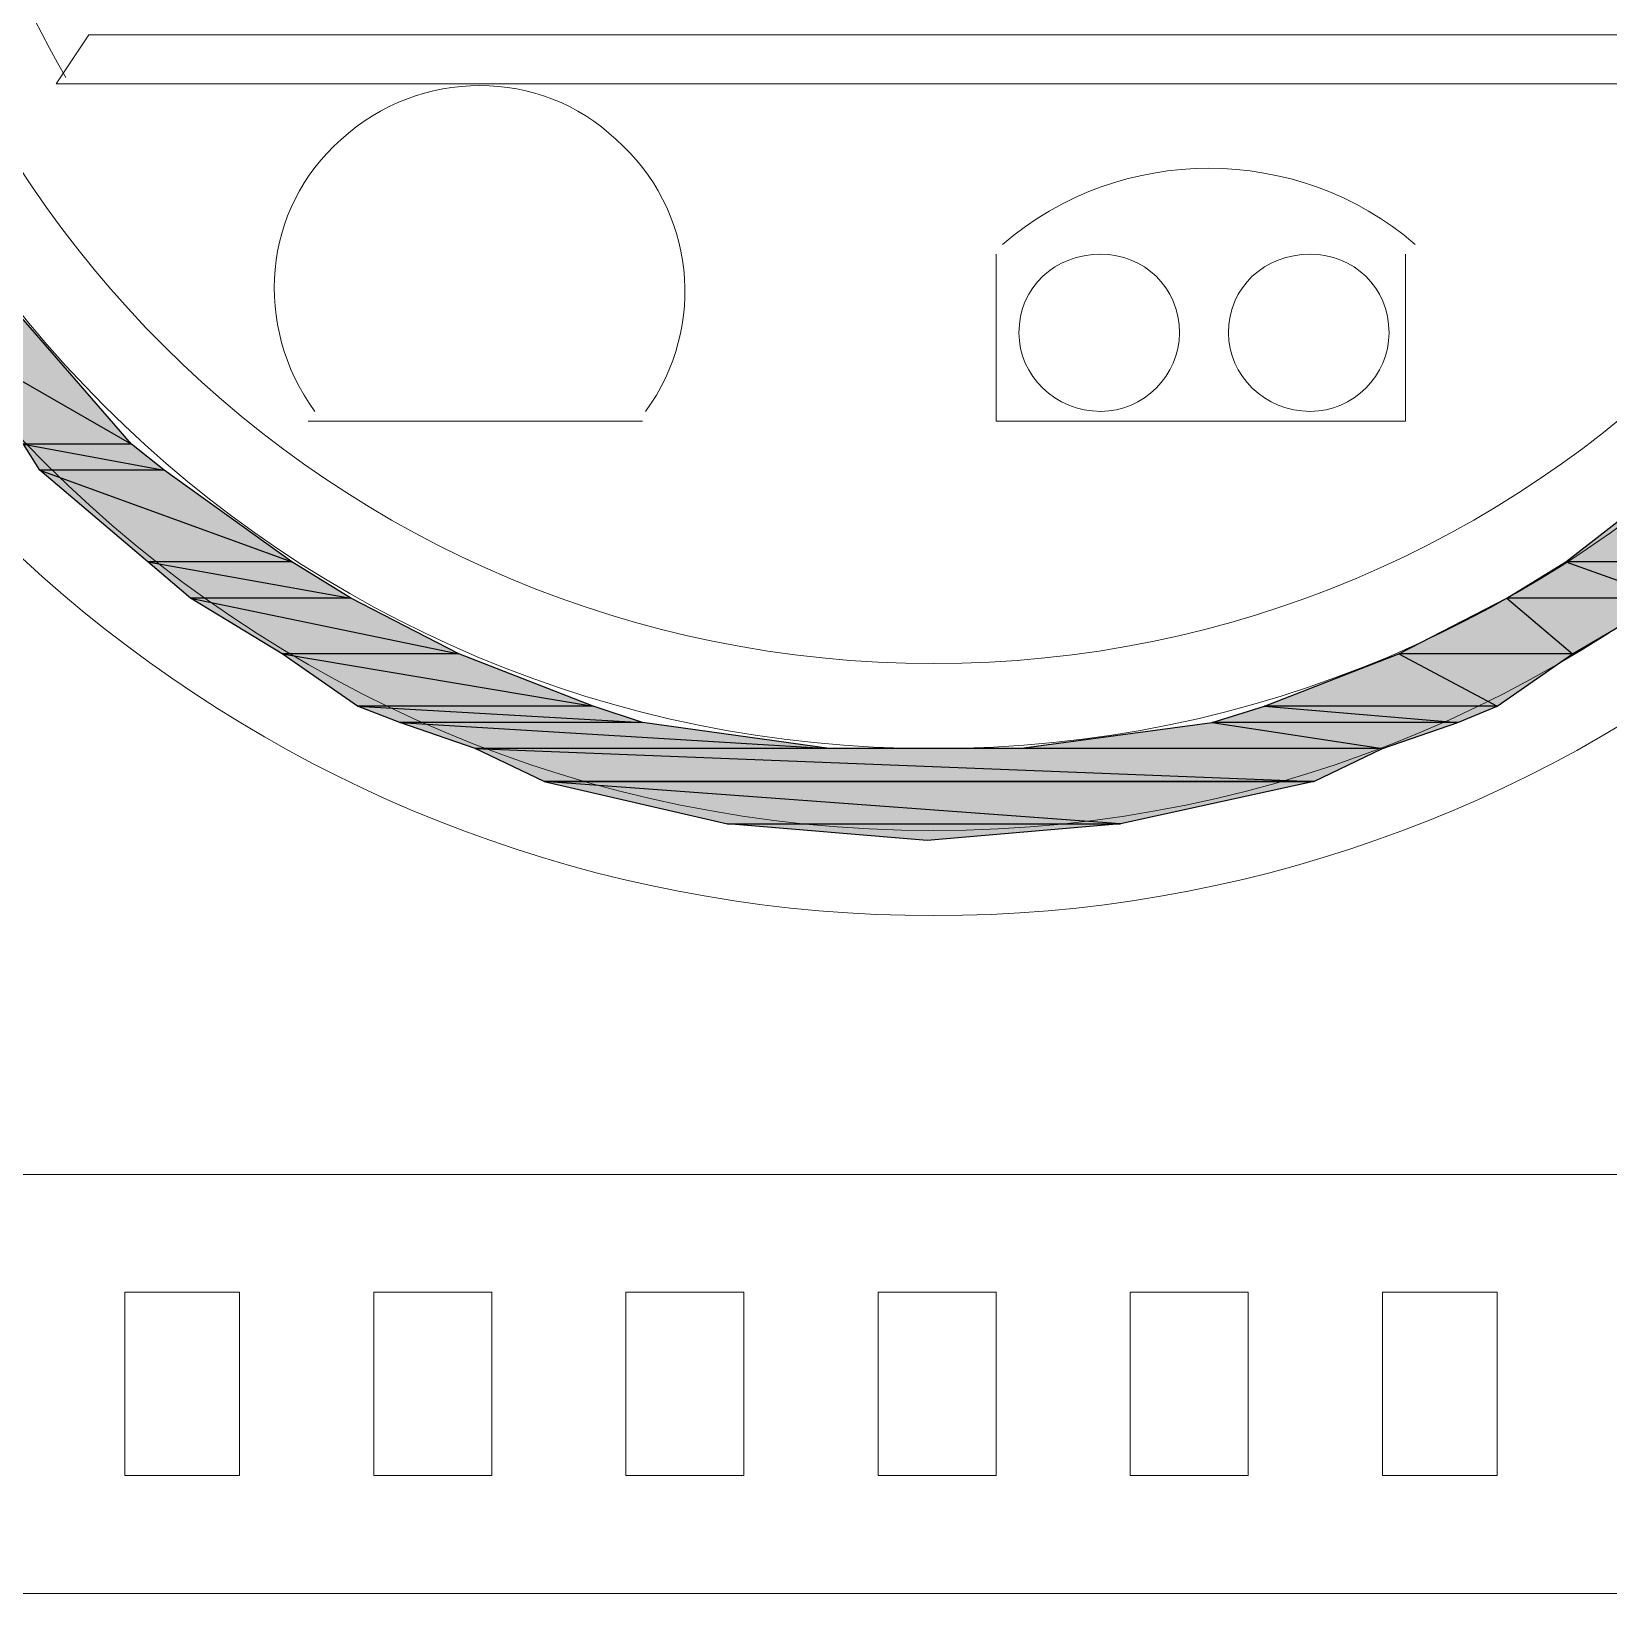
# Model space of a CAD drawing. Header units: millimetres. Extents: x 53 to 176, y -29 to 32.
# Drawn here: x 114.795 to 115.467, y -14.816 to -14.15 of the extents above; entities that cross this region are included whole.
import ezdxf

# ---------------------------------------------------------------- set-up
doc = ezdxf.new("R2010")
doc.units = ezdxf.units.MM
doc.layers.add('15 - Quadro de medição', color=6, linetype='Continuous')

msp = doc.modelspace()

# ---------------------------------------------------------------- hatches: boundary and pattern name
at = {"layer": '15 - Quadro de medição', "true_color": 0x000007}
h = msp.add_hatch(color=7, dxfattribs=at)
h.paths.add_polyline_path([(114.79137, -14.27269), (114.74528, -14.27269), (114.83746, -14.32577)])
h.paths.add_polyline_path([(114.74528, -14.27269), (114.83746, -14.32577), (114.79137, -14.32577)])
h = msp.add_hatch(color=7, dxfattribs=at)
h.paths.add_polyline_path([(114.83746, -14.32577), (114.79137, -14.32577), (114.85143, -14.33695)])
h.paths.add_polyline_path([(114.79137, -14.32577), (114.85143, -14.33695), (114.79835, -14.33695)])
h = msp.add_hatch(color=7, dxfattribs=at)
h.paths.add_polyline_path([(114.85143, -14.33695), (114.79835, -14.33695), (114.9059, -14.37605)])
h.paths.add_polyline_path([(114.79835, -14.33695), (114.9059, -14.37605), (114.84445, -14.37605)])
h = msp.add_hatch(color=7, dxfattribs=at)
h.paths.add_polyline_path([(115.55679, -14.33695), (115.49953, -14.33695), (115.5093, -14.37605)])
h.paths.add_polyline_path([(115.49953, -14.33695), (115.5093, -14.37605), (115.44924, -14.37605)])
h = msp.add_hatch(color=7, dxfattribs=at)
h.paths.add_polyline_path([(114.9059, -14.37605), (114.84445, -14.37605), (114.93105, -14.39142)])
h.paths.add_polyline_path([(114.84445, -14.37605), (114.93105, -14.39142), (114.8626, -14.39142)])
h = msp.add_hatch(color=7, dxfattribs=at)
h.paths.add_polyline_path([(115.5093, -14.37605), (115.44924, -14.37605), (115.49254, -14.39142)])
h.paths.add_polyline_path([(115.44924, -14.37605), (115.49254, -14.39142), (115.4241, -14.39142)])
h = msp.add_hatch(color=7, dxfattribs=at)
h.paths.add_polyline_path([(114.93105, -14.39142), (114.8626, -14.39142), (114.97714, -14.41516)])
h.paths.add_polyline_path([(114.8626, -14.39142), (114.97714, -14.41516), (114.90171, -14.41516)])
h = msp.add_hatch(color=7, dxfattribs=at)
h.paths.add_polyline_path([(115.49254, -14.39142), (115.4241, -14.39142), (115.45204, -14.41516)])
h.paths.add_polyline_path([(115.4241, -14.39142), (115.45204, -14.41516), (115.37801, -14.41516)])
h = msp.add_hatch(color=7, dxfattribs=at)
h.paths.add_polyline_path([(114.97714, -14.41516), (114.90171, -14.41516), (115.03441, -14.43751)])
h.paths.add_polyline_path([(114.90171, -14.41516), (115.03441, -14.43751), (114.93384, -14.43751)])
h = msp.add_hatch(color=7, dxfattribs=at)
h.paths.add_polyline_path([(115.45204, -14.41516), (115.37801, -14.41516), (115.41991, -14.43751)])
h.paths.add_polyline_path([(115.37801, -14.41516), (115.41991, -14.43751), (115.32074, -14.43751)])
h = msp.add_hatch(color=7, dxfattribs=at)
h.paths.add_polyline_path([(115.03441, -14.43751), (114.93384, -14.43751), (115.05536, -14.4445)])
h.paths.add_polyline_path([(114.93384, -14.43751), (115.05536, -14.4445), (114.952, -14.4445)])
h = msp.add_hatch(color=7, dxfattribs=at)
h.paths.add_polyline_path([(115.41991, -14.43751), (115.32074, -14.43751), (115.40315, -14.4445)])
h.paths.add_polyline_path([(115.32074, -14.43751), (115.40315, -14.4445), (115.29839, -14.4445)])
h = msp.add_hatch(color=7, dxfattribs=at)
h.paths.add_polyline_path([(115.05536, -14.4445), (114.952, -14.4445), (115.13497, -14.45567)])
h.paths.add_polyline_path([(114.952, -14.4445), (115.13497, -14.45567), (114.98412, -14.45567)])
h = msp.add_hatch(color=7, dxfattribs=at)
h.paths.add_polyline_path([(115.40315, -14.4445), (115.29839, -14.4445), (115.37102, -14.45567)])
h.paths.add_polyline_path([(115.29839, -14.4445), (115.37102, -14.45567), (115.21598, -14.45567)])
h = msp.add_hatch(color=7, dxfattribs=at)
h.paths.add_polyline_path([(115.37102, -14.45567), (114.98412, -14.45567), (115.34169, -14.46964)])
h.paths.add_polyline_path([(114.98412, -14.45567), (115.34169, -14.46964), (115.01345, -14.46964)])
h = msp.add_hatch(color=7, dxfattribs=at)
h.paths.add_polyline_path([(115.01345, -14.46964), (115.09167, -14.4878), (115.25928, -14.4878)])
h.paths.add_polyline_path([(115.09167, -14.4878), (115.25928, -14.4878), (115.17687, -14.49478)])
msp.add_hatch(color=7, dxfattribs=at).paths.add_polyline_path([(115.01345, -14.46964), (115.34169, -14.46964), (115.25928, -14.4878)])

# ---------------------------------------------------------------- linework, layer by layer
at = {"layer": '15 - Quadro de medição', "color": 7, "linetype": 'Continuous', "lineweight": 20, "true_color": 0x000007}
for points in [[(114.8193, -14.15118), (114.80534, -14.17213), (114.80534, -14.17213)], [(115.53445, -14.15118), (114.8193, -14.15118), (114.8193, -14.15118)], [(115.54562, -14.17213), (114.80534, -14.17213), (114.80534, -14.17213)], [(114.80534, -14.17213), (115.16291, -14.17213), (115.16291, -14.17213)], [(115.20621, -14.24476), (115.20621, -14.31599), (115.3808, -14.31599), (115.3808, -14.24476)], [(114.91289, -14.31599), (115.05536, -14.31599), (115.05536, -14.31599)]]:
    msp.add_lwpolyline(points, dxfattribs=at)
at = {"layer": '15 - Quadro de medição', "color": 7, "linetype": 'Continuous', "lineweight": -2, "true_color": 0x000007}
for points in [[(114.79137, -14.27269), (114.74528, -14.27269), (114.83746, -14.32577)], [(114.74528, -14.27269), (114.83746, -14.32577), (114.79137, -14.32577)], [(114.83746, -14.32577), (114.79137, -14.32577), (114.85143, -14.33695)], [(114.79137, -14.32577), (114.85143, -14.33695), (114.79835, -14.33695)], [(114.85143, -14.33695), (114.79835, -14.33695), (114.9059, -14.37605)], [(114.79835, -14.33695), (114.9059, -14.37605), (114.84445, -14.37605)], [(115.49953, -14.33695), (115.5093, -14.37605), (115.44924, -14.37605)], [(114.9059, -14.37605), (114.84445, -14.37605), (114.93105, -14.39142)], [(114.84445, -14.37605), (114.93105, -14.39142), (114.8626, -14.39142)], [(115.44924, -14.37605), (115.49254, -14.39142), (115.4241, -14.39142)], [(115.5093, -14.37605), (115.44924, -14.37605), (115.49254, -14.39142)], [(114.93105, -14.39142), (114.8626, -14.39142), (114.97714, -14.41516)], [(114.8626, -14.39142), (114.97714, -14.41516), (114.90171, -14.41516)], [(115.4241, -14.39142), (115.45204, -14.41516), (115.37801, -14.41516)], [(115.49254, -14.39142), (115.4241, -14.39142), (115.45204, -14.41516)], [(114.97714, -14.41516), (114.90171, -14.41516), (115.03441, -14.43751)], [(114.90171, -14.41516), (115.03441, -14.43751), (114.93384, -14.43751)], [(115.37801, -14.41516), (115.41991, -14.43751), (115.32074, -14.43751)], [(115.45204, -14.41516), (115.37801, -14.41516), (115.41991, -14.43751)], [(115.03441, -14.43751), (114.93384, -14.43751), (115.05536, -14.4445)], [(114.93384, -14.43751), (115.05536, -14.4445), (114.952, -14.4445)], [(115.32074, -14.43751), (115.40315, -14.4445), (115.29839, -14.4445)], [(115.41991, -14.43751), (115.32074, -14.43751), (115.40315, -14.4445)], [(115.05536, -14.4445), (114.952, -14.4445), (115.13497, -14.45567)], [(114.952, -14.4445), (115.13497, -14.45567), (114.98412, -14.45567)], [(115.29839, -14.4445), (115.37102, -14.45567), (115.21598, -14.45567)], [(115.40315, -14.4445), (115.29839, -14.4445), (115.37102, -14.45567)], [(115.37102, -14.45567), (114.98412, -14.45567), (115.34169, -14.46964)], [(114.98412, -14.45567), (115.34169, -14.46964), (115.01345, -14.46964)], [(115.01345, -14.46964), (115.09167, -14.4878), (115.25928, -14.4878)], [(115.01345, -14.46964), (115.34169, -14.46964), (115.25928, -14.4878)], [(115.09167, -14.4878), (115.25928, -14.4878), (115.17687, -14.49478)]]:
    msp.add_lwpolyline(points, close=True, dxfattribs=at)
at = {"layer": '15 - Quadro de medição', "color": 7, "linetype": 'Continuous', "lineweight": 20, "true_color": 0x000007}
for points in [[(115.17408, -14.63725), (115.74536, -14.63725), (115.74536, -14.81603), (114.6056, -14.81603), (114.6056, -14.63725)], [(114.83467, -14.76575), (114.88356, -14.76575), (114.88356, -14.68753), (114.83467, -14.68753)], [(114.94082, -14.76575), (114.99111, -14.76575), (114.99111, -14.68753), (114.94082, -14.68753)], [(115.04837, -14.76575), (115.09866, -14.76575), (115.09866, -14.68753), (115.04837, -14.68753)], [(115.15592, -14.76575), (115.20621, -14.76575), (115.20621, -14.68753), (115.15592, -14.68753)], [(115.26347, -14.76575), (115.31376, -14.76575), (115.31376, -14.68753), (115.26347, -14.68753)], [(115.37102, -14.76575), (115.41991, -14.76575), (115.41991, -14.68753), (115.37102, -14.68753)]]:
    msp.add_lwpolyline(points, close=True, dxfattribs=at)
for points, knots in [([(115.71323, -13.95703), (115.71323, -13.66091), (115.47438, -13.42207), (115.17967, -13.42207), (115.17967, -13.42207), (114.88356, -13.42207), (114.64471, -13.66091), (114.64471, -13.95703), (114.64471, -13.95703), (114.64471, -14.25174), (114.88356, -14.49059), (115.17967, -14.49059), (115.17967, -14.49059), (115.47438, -14.49059), (115.71323, -14.25174), (115.71323, -13.95703)], [0, 0, 0, 0, 0.0625, 0.0625, 0.0625, 0.062501, 0.125, 0.125, 0.125, 0.125001, 0.1875, 0.1875, 0.1875, 0.187501, 1, 1, 1, 1]), ([(114.91847, -13.45), (114.68382, -13.57013), (114.5623, -13.83551), (114.62516, -14.09112), (114.62516, -14.09112), (114.68661, -14.34672), (114.91568, -14.5269), (115.17967, -14.5269), (115.17967, -14.5269), (115.44226, -14.5269), (115.67133, -14.34672), (115.73278, -14.09112), (115.73278, -14.09112), (115.79564, -13.83551), (115.67412, -13.57013), (115.44086, -13.45)], [0, 0, 0, 0, 0.0625, 0.0625, 0.0625, 0.062501, 0.125, 0.125, 0.125, 0.125001, 0.1875, 0.1875, 0.1875, 0.187501, 1, 1, 1, 1]), ([(115.67831, -13.95703), (115.67831, -13.68047), (115.45483, -13.45699), (115.17967, -13.45699), (115.17967, -13.45699), (114.90311, -13.45699), (114.67963, -13.68047), (114.67963, -13.95703), (114.67963, -13.95703), (114.67963, -14.23219), (114.90311, -14.45567), (115.17967, -14.45567), (115.17967, -14.45567), (115.45483, -14.45567), (115.67831, -14.23219), (115.67831, -13.95703)], [0, 0, 0, 0, 0.0625, 0.0625, 0.0625, 0.062501, 0.125, 0.125, 0.125, 0.125001, 0.1875, 0.1875, 0.1875, 0.187501, 1, 1, 1, 1]), ([(115.642, -13.95703), (115.642, -13.70002), (115.43528, -13.4933), (115.17967, -13.4933), (115.17967, -13.4933), (114.92266, -13.4933), (114.71594, -13.70002), (114.71594, -13.95703), (114.71594, -13.95703), (114.71594, -14.21263), (114.92266, -14.41935), (115.17967, -14.41935), (115.17967, -14.41935), (115.43528, -14.41935), (115.642, -14.21263), (115.642, -13.95703)], [0, 0, 0, 0, 0.0625, 0.0625, 0.0625, 0.062501, 0.125, 0.125, 0.125, 0.125001, 0.1875, 0.1875, 0.1875, 0.187501, 1, 1, 1, 1]), ([(115.05675, -14.3118), (115.08329, -14.27549), (115.07771, -14.22521), (115.04418, -14.19587), (115.04418, -14.19587), (115.01206, -14.16514), (114.96038, -14.16514), (114.92686, -14.19587), (114.92686, -14.19587), (114.89333, -14.22521), (114.88914, -14.27549), (114.91568, -14.3118)], [0, 0, 0, 0, 0.083333, 0.083333, 0.083333, 0.083334, 0.166667, 0.166667, 0.166667, 0.166668, 1, 1, 1, 1]), ([(115.28443, -14.27828), (115.28443, -14.25873), (115.26906, -14.24476), (115.2509, -14.24476), (115.2509, -14.24476), (115.23135, -14.24476), (115.21598, -14.25873), (115.21598, -14.27828), (115.21598, -14.27828), (115.21598, -14.29644), (115.23135, -14.3118), (115.2509, -14.3118), (115.2509, -14.3118), (115.26906, -14.3118), (115.28443, -14.29644), (115.28443, -14.27828)], [0, 0, 0, 0, 0.0625, 0.0625, 0.0625, 0.062501, 0.125, 0.125, 0.125, 0.125001, 0.1875, 0.1875, 0.1875, 0.187501, 1, 1, 1, 1]), ([(115.37382, -14.27828), (115.37382, -14.25873), (115.35845, -14.24476), (115.3403, -14.24476), (115.3403, -14.24476), (115.32074, -14.24476), (115.30538, -14.25873), (115.30538, -14.27828), (115.30538, -14.27828), (115.30538, -14.29644), (115.32074, -14.3118), (115.3403, -14.3118), (115.3403, -14.3118), (115.35845, -14.3118), (115.37382, -14.29644), (115.37382, -14.27828)], [0, 0, 0, 0, 0.0625, 0.0625, 0.0625, 0.062501, 0.125, 0.125, 0.125, 0.125001, 0.1875, 0.1875, 0.1875, 0.187501, 1, 1, 1, 1])]:
    msp.add_open_spline(points, degree=3, knots=knots, dxfattribs=at)
for points in [[(114.80953, -13.74332), (114.73271, -13.87462), (114.73271, -14.03804), (114.80953, -14.16933)], [(115.38499, -14.24057), (115.33471, -14.19727), (115.25928, -14.19727), (115.209, -14.24057)]]:
    msp.add_open_spline(points, degree=3, dxfattribs=at)

doc.saveas('drawing.dxf')
